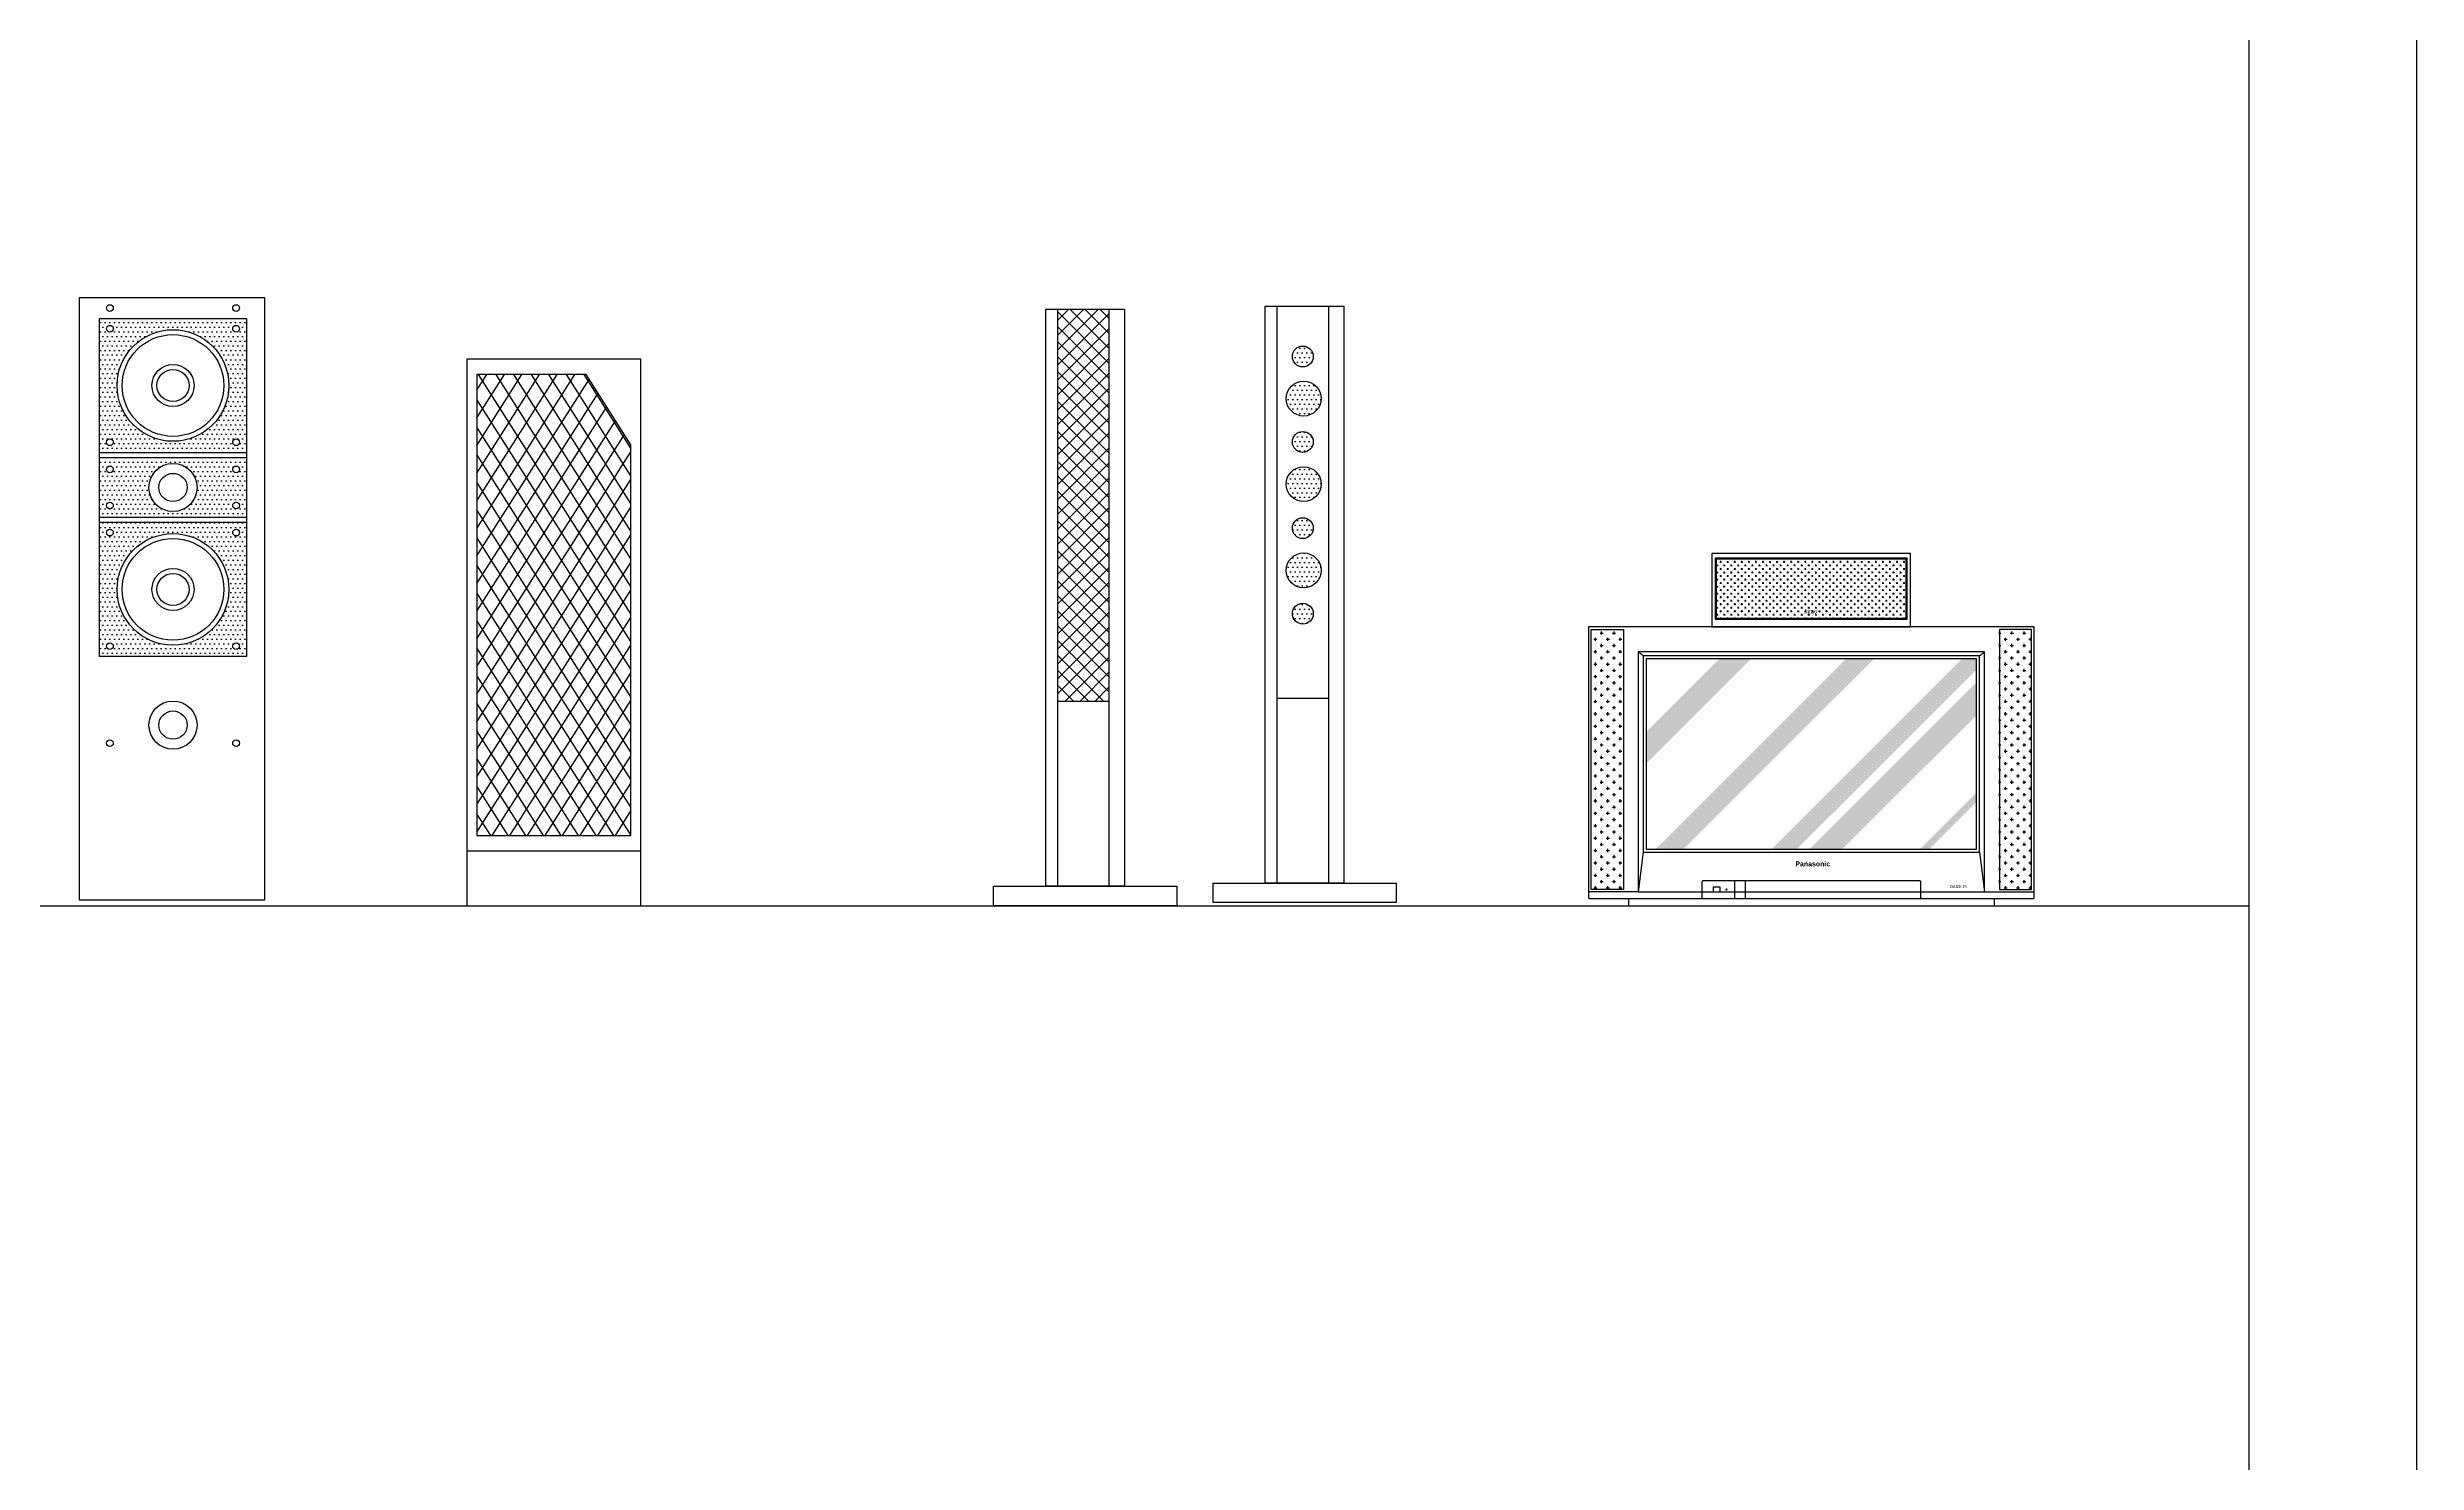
# Model space of a CAD drawing. Header units: inches. Extents: x 11.8 to 54.3, y 10.8 to 35.6.
# Drawn here: x 49.514 to 54.278, y 20.378 to 23.225 of the extents above; entities that cross this region are included whole.
import ezdxf
from ezdxf.enums import TextEntityAlignment as Align

# ---------------------------------------------------------------- set-up
doc = ezdxf.new("R2010")
doc.units = ezdxf.units.IN
doc.header["$MEASUREMENT"] = 0
for name, color, linetype in [('02', 2, 'Continuous'), ('1', 1, 'Continuous'), ('4', 4, 'Continuous'), ('8', 8, 'Continuous'), ('kadrbm', 4, 'Continuous')]:
    doc.layers.add(name, color=color, linetype=linetype)
doc.styles.add('HT2', font='swisseb.ttf')
doc.styles.add('STYLE4', font='dutcheb.ttf')
doc.styles.add('STYLE5', font='dutchi.ttf')
pattern_1 = [(0, (42.523673, 9.034438), (0.0125, 0.0125), [0.00625, -0.01875]), (90, (42.526798, 9.031313), (-0.0125, 0.0125), [0.00625, -0.01875])]

# ---------------------------------------------------------------- blocks, each defined once
blk = doc.blocks.new('kadrbm')
at = {"layer": 'kadrbm', "color": 4}
blk.add_lwpolyline([(0, 0), (0, 24.7972), (21, 24.7972), (21, 0), (0, 0)], close=True, dxfattribs=at)
blk.add_lwpolyline([(20.6631, 0.3257), (20.6631, 24.4603), (0.3369, 24.4603), (0.3369, 0.3257), (20.6631, 0.3257)], dxfattribs=at)

msp = doc.modelspace()

# ---------------------------------------------------------------- hatches: boundary and pattern name
at = {"layer": '4'}
h = msp.add_hatch(dxfattribs=at)
h.set_pattern_fill('DOTS,_O', color=256, scale=0.15)
h.set_pattern_definition([(0, (70.77984, 42.32197), (0.0046875, 0.009375), [0, -0.009375])])
h.paths.add_polyline_path([(49.9145, 22.6801), (49.6183, 22.6801), (49.6183, 22.4099), (49.9145, 22.4099)])
h.paths.add_polyline_path([(49.8865, 22.6593, -1), (49.9, 22.6593, -1)], flags=16)
h.paths.add_polyline_path([(49.8787, 22.545, -1), (49.6542, 22.545, -1)], flags=16)
h.paths.add_polyline_path([(49.8687, 22.545, -1), (49.6642, 22.545, -1)], flags=0)
h.paths.add_polyline_path([(49.8087, 22.545, -1), (49.7242, 22.545, -1)], flags=0)
h.paths.add_polyline_path([(49.7987, 22.545, -1), (49.7342, 22.545, -1)], flags=0)
h.paths.add_polyline_path([(49.9, 22.4308, -1), (49.8865, 22.4308, -1)], flags=16)
h.paths.add_polyline_path([(49.6329, 22.6593, -1), (49.6463, 22.6593, -1)], flags=16)
h.paths.add_polyline_path([(49.6463, 22.4308, -1), (49.6329, 22.4308, -1)], flags=16)
h.paths.add_polyline_path([(49.9145, 22.3999), (49.6183, 22.3999), (49.6183, 22.2799), (49.9145, 22.2799)])
h.paths.add_polyline_path([(49.8865, 22.3763, -1), (49.9, 22.3763, -1)], flags=16)
h.paths.add_polyline_path([(49.9, 22.3037, -1), (49.8865, 22.3037, -1)], flags=16)
h.paths.add_polyline_path([(49.8148, 22.3399, -1), (49.718, 22.3399, -1)], flags=16)
h.paths.add_polyline_path([(49.738, 22.3399, -1), (49.7948, 22.3399, -1)], flags=0)
h.paths.add_polyline_path([(49.6329, 22.3763, -1), (49.6463, 22.3763, -1)], flags=16)
h.paths.add_polyline_path([(49.6329, 22.3037, -1), (49.6463, 22.3037, -1)], flags=16)
h.paths.add_polyline_path([(49.6183, 22.2699), (49.6183, 21.9997), (49.9145, 21.9997), (49.9145, 22.2699)])
h.paths.add_polyline_path([(49.9, 22.2491, -1), (49.8865, 22.2491, -1)], flags=16)
h.paths.add_polyline_path([(49.8787, 22.1348, -1), (49.6542, 22.1348, -1)], flags=16)
h.paths.add_polyline_path([(49.8687, 22.1348, -1), (49.6642, 22.1348, -1)], flags=0)
h.paths.add_polyline_path([(49.8087, 22.1348, -1), (49.7242, 22.1348, -1)], flags=0)
h.paths.add_polyline_path([(49.7987, 22.1348, -1), (49.7342, 22.1348, -1)], flags=0)
h.paths.add_polyline_path([(49.6329, 22.2491, -1), (49.6463, 22.2491, -1)], flags=16)
h.paths.add_polyline_path([(49.9, 22.0206, -1), (49.8865, 22.0206, -1)], flags=16)
h.paths.add_polyline_path([(49.6463, 22.0206, -1), (49.6329, 22.0206, -1)], flags=16)
h = msp.add_hatch(dxfattribs=at)
h.set_pattern_fill('ANSI37,_I', color=256, scale=0.17, style=2)
h.set_pattern_definition([(45, (73.341684, 43.751235), (-0.015026019, 0.015026019), []), (135, (73.341684, 43.751235), (-0.015026019, -0.015026019), [])])
h.paths.add_polyline_path([(51.6487, 22.6986), (51.5458, 22.6986), (51.5458, 21.9093), (51.6487, 21.9093)])
h = msp.add_hatch(dxfattribs=at)
h.set_pattern_fill('DOTS,_O', color=256, scale=0.15)
h.set_pattern_definition([(0, (73.341684, 43.751235), (0.0046875, 0.009375), [0, -0.009375])])
h.paths.add_polyline_path([(52.0752, 22.5186, 1), (52.0051, 22.5186, 1)])
h.paths.add_polyline_path([(52.0595, 22.6034, 1), (52.0175, 22.6034, 1)])
h.paths.add_polyline_path([(52.0595, 22.4315, 1), (52.0175, 22.4315, 1)])
h.paths.add_polyline_path([(52.0051, 22.3467, 1), (52.0752, 22.3467, 1)])
h.paths.add_polyline_path([(52.0595, 22.2579, 1), (52.0175, 22.2579, 1)])
h.paths.add_polyline_path([(52.0051, 22.1731, 1), (52.0752, 22.1731, 1)])
h.paths.add_polyline_path([(52.0595, 22.086, 1), (52.0175, 22.086, 1)])
h = msp.add_hatch(dxfattribs=at)
h.set_pattern_fill('NET,_O', color=256, scale=0.2, angle=45)
h.set_pattern_definition([(122.4712, (50.707407, 21.498337), (0.0176777, 0.0277792), []), (57.5288, (50.707407, 21.498337), (0.0176777, -0.0277792), [])])
h.paths.add_polyline_path([(50.3774, 22.5669), (50.5974, 22.5669), (50.6874, 22.4255), (50.6874, 21.6398), (50.3774, 21.6398)])
at = {"layer": '8'}
h = msp.add_hatch(dxfattribs=at)
h.set_pattern_fill('CROSS,_O', color=256, scale=0.028369)
h.set_pattern_definition([(0, (12.4940795, 23.339134), (0.0070921986, 0.0070921986), [0.0035460993, -0.0106382979]), (90, (12.4958526, 23.337361), (-0.0070921986, 0.0070921986), [0.0035460993, -0.0106382979])])
h.paths.add_polyline_path([(52.8699, 22.1955), (52.8699, 22.0771), (53.2515, 22.0771), (53.2515, 22.1955)])
h.paths.add_polyline_path([(53.0415, 22.0833), (53.0774, 22.0833), (53.0774, 22.0979), (53.0415, 22.0979)], flags=24)
h = msp.add_hatch(dxfattribs=at)
h.set_pattern_fill('CROSS,_O', color=256, scale=0.05)
h.set_pattern_definition(pattern_1)
h.paths.add_polyline_path([(52.6182, 22.0543), (52.6832, 22.0543), (52.6832, 21.5313), (52.6182, 21.5313)])
h = msp.add_hatch(dxfattribs=at)
h.set_pattern_fill('CROSS,_O', color=256, scale=0.05)
h.set_pattern_definition(pattern_1)
h.paths.add_polyline_path([(53.5042, 22.0543), (53.4392, 22.0543), (53.4392, 21.5313), (53.5042, 21.5313)])
h = msp.add_hatch(dxfattribs=at)
h.set_pattern_fill('AR-SAND,_O', color=256, scale=0.005)
h.set_pattern_definition([(37.5, (1.4590665, 23.9718284), (-0.0003149668, 0.0096341188), [0, -0.0076, 0, -0.0085, 0, -0.008125]), (7.5, (1.459067, 23.971828), (0.0088488835, 0.0141107303), [0, -0.0041, 0, -0.00685, 0, -0.002625]), (327.5, (1.4529165, 23.971828), (0.0155707093, 2.82953e-05), [0, -0.0025, 0, -0.009, 0, -0.01175]), (317.5, (1.452917, 23.971828), (0.015030633, 0.0043883778), [0, -0.00125, 0, -0.0059, 0, -0.00675])])
h.paths.add_polyline_path([(52.9398, 21.9953), (52.8762, 21.9953), (52.7292, 21.8484), (52.7292, 21.7847)])
h.paths.add_polyline_path([(53.187, 21.9953), (53.1308, 21.9953), (52.7478, 21.6123), (52.804, 21.6123)])
h.paths.add_polyline_path([(53.3932, 21.9735), (53.3932, 21.9953), (53.3641, 21.9953), (52.9811, 21.6123), (53.032, 21.6123)])
h.paths.add_polyline_path([(53.3932, 21.8817), (53.3932, 21.9481), (53.3614, 21.9163), (53.0575, 21.6123), (53.1238, 21.6123)], flags=17)
h.paths.add_polyline_path([(53.3932, 21.707), (53.3932, 21.726), (53.2795, 21.6123), (53.2985, 21.6123)], flags=16)

# ---------------------------------------------------------------- linework, layer by layer
at = {"layer": '02'}
for p, q in [((52.7232, 22.0013), (52.7132, 22.0093)), ((53.3992, 22.0013), (53.4092, 22.0093)), ((52.7232, 21.6063), (52.7132, 21.5263)), ((52.9074, 21.5133), (52.9074, 21.5483)), ((52.9285, 21.5133), (52.9285, 21.5483)), ((52.7132, 21.5263), (52.6132, 21.5263)), ((52.7132, 21.5263), (53.4092, 21.5263)), ((53.4092, 21.5263), (53.5092, 21.5263))]:
    msp.add_line(p, q, dxfattribs=at)
for points in [[(52.8607, 22.0593), (53.2607, 22.0593), (53.2607, 22.2069), (52.8607, 22.2069)], [(52.8678, 22.0749), (53.2536, 22.0749), (53.2536, 22.1976), (52.8678, 22.1976)], [(52.8699, 22.0771), (53.2515, 22.0771), (53.2515, 22.1955), (52.8699, 22.1955)], [(52.6182, 22.0543), (52.6832, 22.0543), (52.6832, 21.5313), (52.6182, 21.5313)], [(53.5042, 22.0543), (53.4392, 22.0543), (53.4392, 21.5313), (53.5042, 21.5313)], [(53.3992, 21.6063), (53.3992, 22.0013), (52.7232, 22.0013), (52.7232, 21.6063), (53.3992, 21.6063)], [(53.3932, 21.6123), (53.3932, 21.9953), (52.7292, 21.9953), (52.7292, 21.6123)], [(52.8634, 21.5263), (52.8775, 21.5263), (52.8775, 21.5356), (52.8634, 21.5356)]]:
    msp.add_lwpolyline(points, close=True, dxfattribs=at)
msp.add_lwpolyline([(52.6142, 21.5133), (53.5082, 21.5133, 0.414214), (53.5092, 21.5143), (53.5092, 22.0583, 0.414214), (53.5082, 22.0593), (52.6132, 22.0593), (52.6132, 21.5143, 0.414214)], format="xyb", close=True, dxfattribs=at)
for points in [[(53.4092, 21.5263), (53.4092, 22.0093), (52.7132, 22.0093), (52.7132, 21.5263)], [(53.3992, 21.6063), (53.4092, 21.5263)], [(52.6932, 21.5133), (52.6932, 21.4983), (53.4292, 21.4983), (53.4292, 21.5133)]]:
    msp.add_lwpolyline(points, dxfattribs=at)
msp.add_lwpolyline([(53.2812, 21.5133), (53.2812, 21.5463, 0.414214), (53.2792, 21.5483), (52.8432, 21.5483, 0.414214), (52.8412, 21.5463), (52.8412, 21.5133)], format="xyb", dxfattribs=at)
msp.add_circle((52.8905, 21.5311), 0.00138, dxfattribs=at)
at = {"layer": '1'}
msp.add_line((33.6152, 21.4983), (53.9414, 21.4983), dxfattribs=at)
at = {"layer": '4'}
for p, q in [((50.7074, 22.5983), (50.3574, 22.5983)), ((50.3574, 22.5983), (50.3574, 21.4983)), ((50.7074, 21.4983), (50.7074, 22.5983)), ((50.5974, 22.5669), (50.3774, 22.5669)), ((50.3774, 22.5669), (50.3774, 21.6398)), ((50.6874, 22.4255), (50.5974, 22.5669)), ((49.6183, 22.4099), (49.9145, 22.4099)), ((49.6183, 22.3999), (49.9145, 22.3999)), ((50.6874, 21.6398), (50.6874, 22.4255)), ((49.6183, 22.2799), (49.9145, 22.2799)), ((49.6183, 22.2699), (49.9145, 22.2699)), ((50.3774, 21.6398), (50.6874, 21.6398)), ((50.7074, 21.6083), (50.3574, 21.6083)), ((50.3574, 21.4983), (50.7074, 21.4983))]:
    msp.add_line(p, q, dxfattribs=at)
for points in [[(49.5782, 22.7223), (49.9507, 22.7223), (49.9507, 21.5096), (49.5782, 21.5096)], [(49.6183, 22.6801), (49.9145, 22.6801), (49.9145, 21.9997), (49.6183, 21.9997)], [(51.5219, 22.6986), (51.6797, 22.6986), (51.6797, 21.5379), (51.5219, 21.5379)], [(51.5458, 22.6986), (51.6487, 22.6986), (51.6487, 21.9093), (51.5458, 21.9093)], [(51.5458, 22.6986), (51.6487, 22.6986), (51.6487, 21.5379), (51.5458, 21.5379)], [(51.9631, 22.7048), (52.1209, 22.7048), (52.1209, 21.5441), (51.9631, 21.5441)], [(51.9871, 22.7048), (52.0899, 22.7048), (52.0899, 21.5441), (51.9871, 21.5441)], [(51.9871, 22.7048), (52.0899, 22.7048), (52.0899, 21.9155), (51.9871, 21.9155)], [(51.4167, 21.5379), (51.7848, 21.5379), (51.7848, 21.4983), (51.4167, 21.4983)], [(51.858, 21.5441), (52.2261, 21.5441), (52.2261, 21.5046), (51.858, 21.5046)]]:
    msp.add_lwpolyline(points, close=True, dxfattribs=at)
for centre, radius in [((49.6396, 22.7009), 0.00672), ((49.8932, 22.7009), 0.00672), ((49.6396, 22.6593), 0.00672), ((49.7664, 22.545), 0.1123), ((49.7664, 22.545), 0.1023), ((49.8932, 22.6593), 0.00672), ((49.7664, 22.545), 0.0423), ((52.0385, 22.6034), 0.021), ((49.7664, 22.545), 0.0323), ((52.0402, 22.5186), 0.035), ((52.0385, 22.4315), 0.021), ((49.6396, 22.4308), 0.00672), ((49.8932, 22.4308), 0.00672), ((49.6396, 22.3763), 0.00672), ((49.7664, 22.3399), 0.0484), ((49.7664, 22.3399), 0.0284), ((49.8932, 22.3763), 0.00672), ((52.0402, 22.3467), 0.035), ((49.6396, 22.3037), 0.00672), ((49.8932, 22.3037), 0.00672), ((49.6396, 22.2491), 0.00672), ((49.8932, 22.2491), 0.00672), ((52.0385, 22.2579), 0.021), ((49.7664, 22.1348), 0.1123), ((49.7664, 22.1348), 0.1023), ((52.0402, 22.1731), 0.035), ((49.7664, 22.1348), 0.0423), ((49.7664, 22.1348), 0.0323), ((52.0385, 22.086), 0.021), ((49.6396, 22.0206), 0.00672), ((49.8932, 22.0206), 0.00672), ((49.7664, 21.8618), 0.0484), ((49.7664, 21.8618), 0.0284), ((49.6396, 21.8256), 0.00672), ((49.8932, 21.8256), 0.00672)]:
    msp.add_circle(centre, radius, dxfattribs=at)

# ---------------------------------------------------------------- block references
at = {"layer": 'kadrbm'}
msp.add_blockref('kadrbm', (33.2783, 10.8267), dxfattribs=at)

# ---------------------------------------------------------------- texts
at = {"layer": '02'}
for s, height, style, p in [('Jamo', 0.00851, 'STYLE4', (53.0595, 22.087)), ('Panasonic', 0.01, 'HT2', (53.064, 21.5777)), ('BRIER TV', 0.005, 'STYLE5', (53.3579, 21.5343))]:
    msp.add_text(s, height=height, dxfattribs=dict(at, style=style)).set_placement(p, align=Align.CENTER)

doc.saveas('drawing.dxf')
